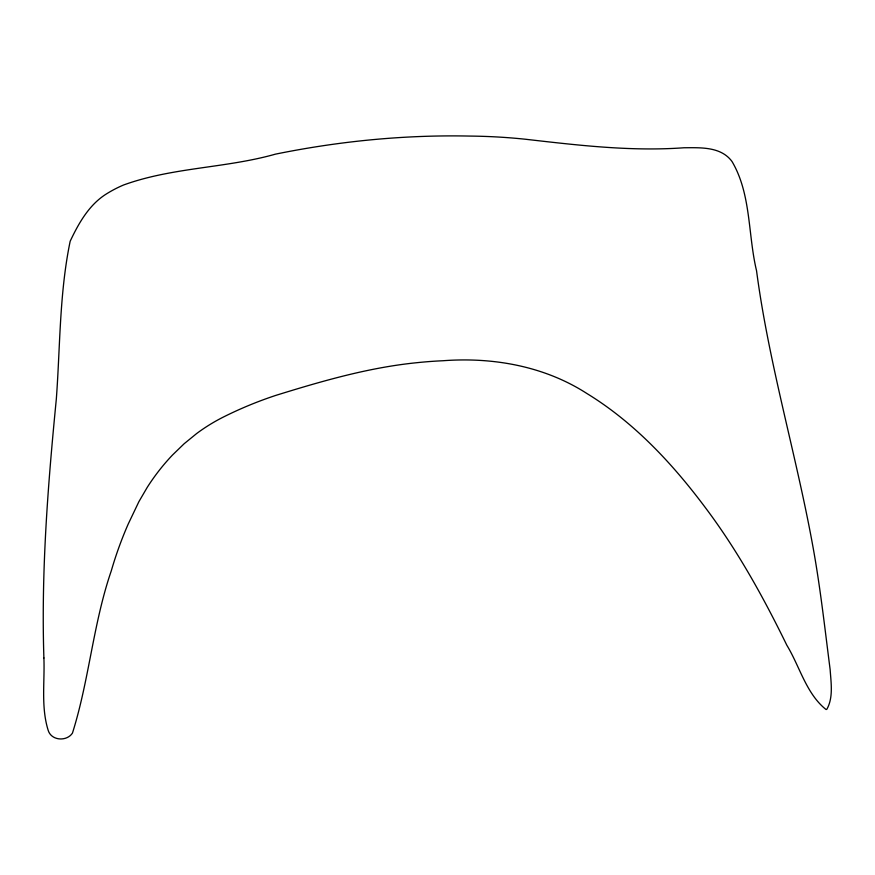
<?xml version="1.0" encoding="UTF-8"?>
<svg xmlns="http://www.w3.org/2000/svg" width="875" height="875" viewBox="0 0 875 875"><rect width="100%" height="100%" fill="white"/><g stroke="black" fill="none" stroke-linecap="round" stroke-linejoin="round"><path stroke-width="1.31" d="M43.892 657.967C44.844 681.931 40.895 706.759 48.092 730.056C51.056 740.786 66.653 741.825 72.439 733.13C89.173 680.225 93.122 623.656 111.289 570.828A381.894 381.894 0 0 1 128.122 524.245L138.906 501.637L147.241 487.353A212.472 212.472 0 0 1 172.463 455.055L184.177 443.713L196.634 433.552A181.125 181.125 0 0 1 223.814 416.828A389.988 389.988 0 0 1 275.92 395.358C321.858 381.128 368.419 367.587 416.445 362.742A431.484 431.484 0 0 1 442.98 360.741C492.931 357 544.381 366.078 586.95 393.542C634.375 422.57 672.842 464.012 705.863 508.298C737.745 550.802 763.569 597.581 786.844 645.247C799.706 666.312 806.214 693.82 826.066 709.527L826.82 709.308C833.503 697.594 830.998 682.577 830.145 669.627C825.103 630.503 820.772 591.259 813.958 552.398C797.322 457.986 769.114 365.969 756.547 270.758C747.873 234.719 751.319 194.141 732.003 161.481C720.934 146.464 700.558 147.678 683.966 147.766C630.788 151.627 577.73 145.195 524.967 139.191A588.798 588.798 0 0 0 469.602 136.073C404.447 134.706 339.259 141.17 275.428 154.153C225.564 168.273 172.353 167.245 123.517 185.019A122.019 122.019 0 0 0 107.133 193.484C89.348 204.236 78.805 222.972 70.175 241.238C59.369 293.223 60.233 346.445 56.317 399.153C47.873 485.209 41.103 571.397 43.892 657.967"/></g></svg>
